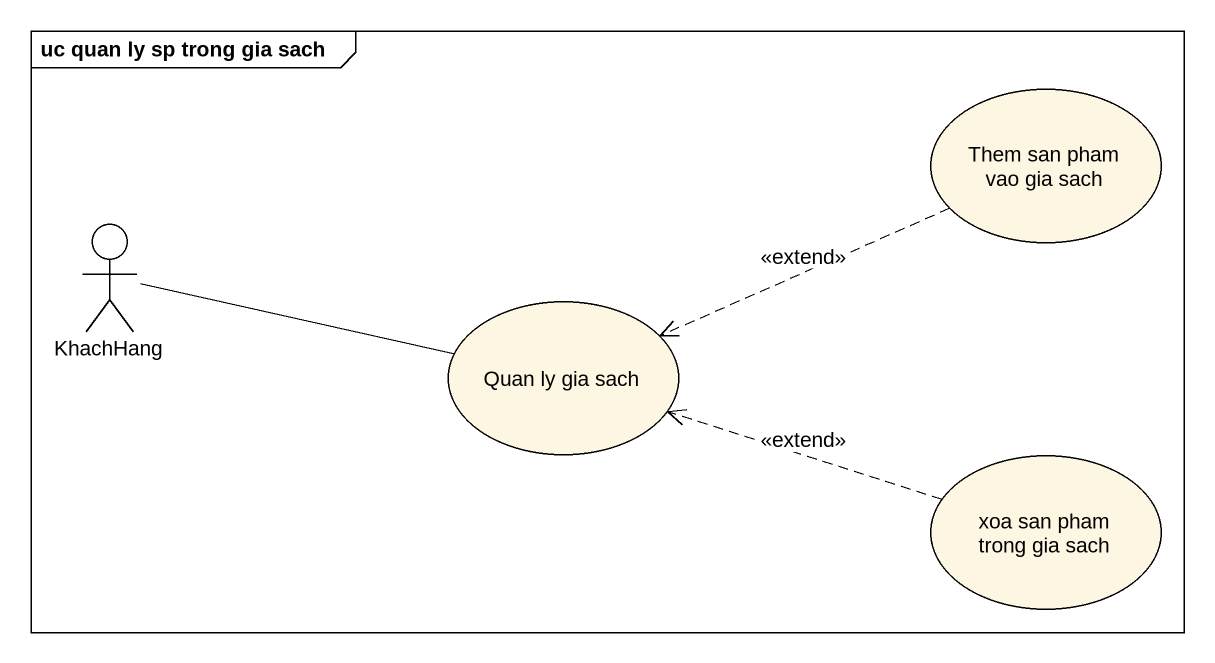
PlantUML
@startuml
mainframe uc quan ly sp trong gia sach
usecase "Them san pham vao gia sach" as Them_san_pham_vao_gia_sach
actor KhachHang
usecase "Quan ly gia sach" as Quan_ly_gia_sach
usecase "xoa san pham trong gia sach" as xoa_san_pham_trong_gia_sach
Them_san_pham_vao_gia_sach .left.> Quan_ly_gia_sach : <<extend>>
KhachHang -right- Quan_ly_gia_sach
xoa_san_pham_trong_gia_sach .left.> Quan_ly_gia_sach : <<extend>>
@enduml
